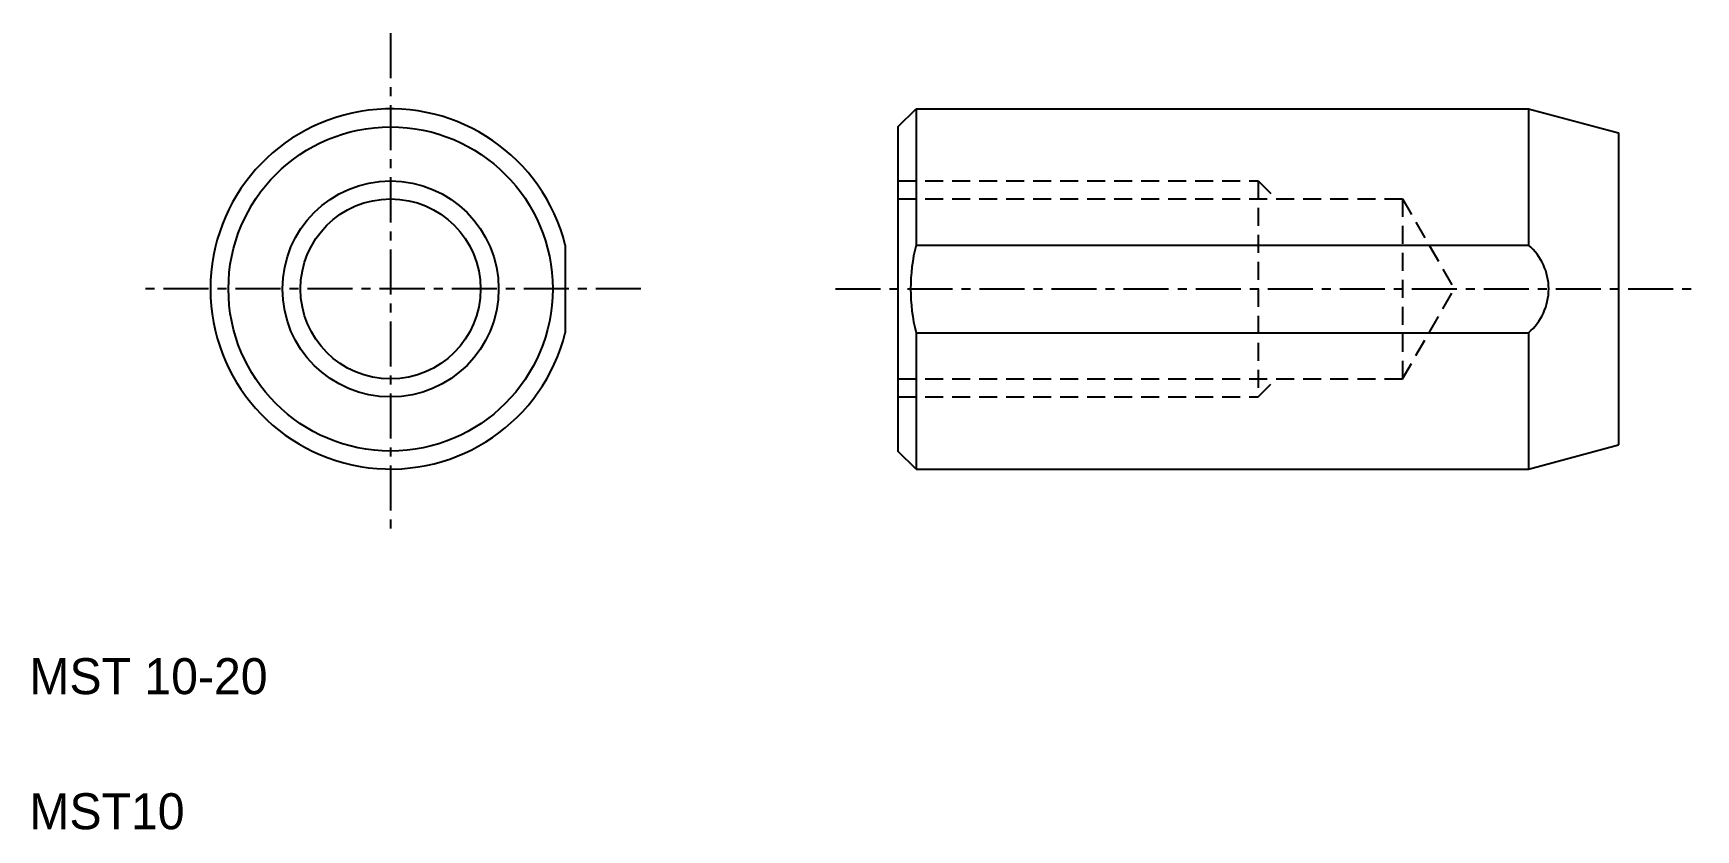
# Model space of a CAD drawing. Extents: x 2.6 to 48.8, y 2.5 to 24.6.
import ezdxf

# ---------------------------------------------------------------- set-up
doc = ezdxf.new("R2010")
doc.units = 0
doc.linetypes.add('CENTER', pattern=[2, 1.25, -0.25, 0.25, -0.25])
doc.linetypes.add('DASHED', pattern=[0.75, 0.5, -0.25])
doc.layers.get('0').update_dxf_attribs({"linetype": 'CONTINUOUS'})
doc.layers.add('CENTER', color=1, linetype='CENTER')

msp = doc.modelspace()

# ---------------------------------------------------------------- linework, layer by layer
at = {"color": 7, "linetype": 'CONTINUOUS'}
for p, q in [((26.612, 22.001), (27.112, 22.501)), ((27.112, 22.501), (44.112, 22.501)), ((27.112, 22.501), (27.112, 18.716)), ((44.112, 22.501), (46.612, 21.831)), ((44.112, 22.501), (44.112, 18.716)), ((26.612, 22.001), (26.612, 13.001)), ((46.612, 21.831), (46.612, 13.171)), ((17.378, 18.716), (17.378, 16.285)), ((27.112, 18.716), (44.112, 18.716)), ((27.112, 16.285), (27.112, 12.501)), ((27.112, 16.285), (44.112, 16.285)), ((44.112, 16.285), (44.112, 12.501)), ((27.112, 12.501), (26.612, 13.001)), ((44.112, 12.501), (46.612, 13.171)), ((27.112, 12.501), (44.112, 12.501)), ((31.362, 12.501), (31.362, 12.501)), ((35.612, 12.501), (35.613, 12.501))]:
    msp.add_line(p, q, dxfattribs=at)
at = {"color": 3, "linetype": 'DASHED'}
for p, q in [((26.612, 20.501), (36.612, 20.501)), ((36.612, 20.501), (36.612, 14.501)), ((36.612, 20.501), (37.112, 20.001)), ((26.612, 20.001), (40.612, 20.001)), ((40.612, 20.001), (42.056, 17.501)), ((40.612, 20.001), (40.612, 15.001)), ((40.612, 15.001), (42.056, 17.501)), ((26.612, 15.001), (40.612, 15.001)), ((36.612, 14.501), (37.112, 15.001)), ((26.612, 14.501), (36.612, 14.501))]:
    msp.add_line(p, q, dxfattribs=at)
at = {"color": 7, "linetype": 'CONTINUOUS'}
for radius in [4.5, 2.5]:
    msp.add_circle((12.528, 17.501), radius, dxfattribs=at)
at = {"color": 3, "linetype": 'CONTINUOUS'}
msp.add_circle((12.528, 17.501), 3, dxfattribs=at)
at = {"color": 7, "linetype": 'CONTINUOUS'}
for centre, radius, start, end in [((12.528, 17.501), 5, 14.0699, 345.9301), ((31.962, 17.501), 5, 165.9301, 194.0699), ((43.073, 17.501), 1.6, 310.5433, 49.4567)]:
    msp.add_arc(centre, radius, start, end, dxfattribs=at)
at = {"layer": 'CENTER', "color": 1, "linetype": 'CENTER'}
for p, q in [((12.528, 24.6), (12.528, 10.638)), ((19.475, 17.501), (5.504, 17.501)), ((24.875, 17.501), (48.755, 17.501))]:
    msp.add_line(p, q, dxfattribs=at)

# ---------------------------------------------------------------- texts
at = {"color": 7, "linetype": 'CONTINUOUS'}
for s, p in [('MST 10-20', (2.5, 6.25)), ('MST10', (2.5, 2.5))]:
    msp.add_text(s, height=1, dxfattribs=at).set_placement(p)

doc.saveas('drawing.dxf')
